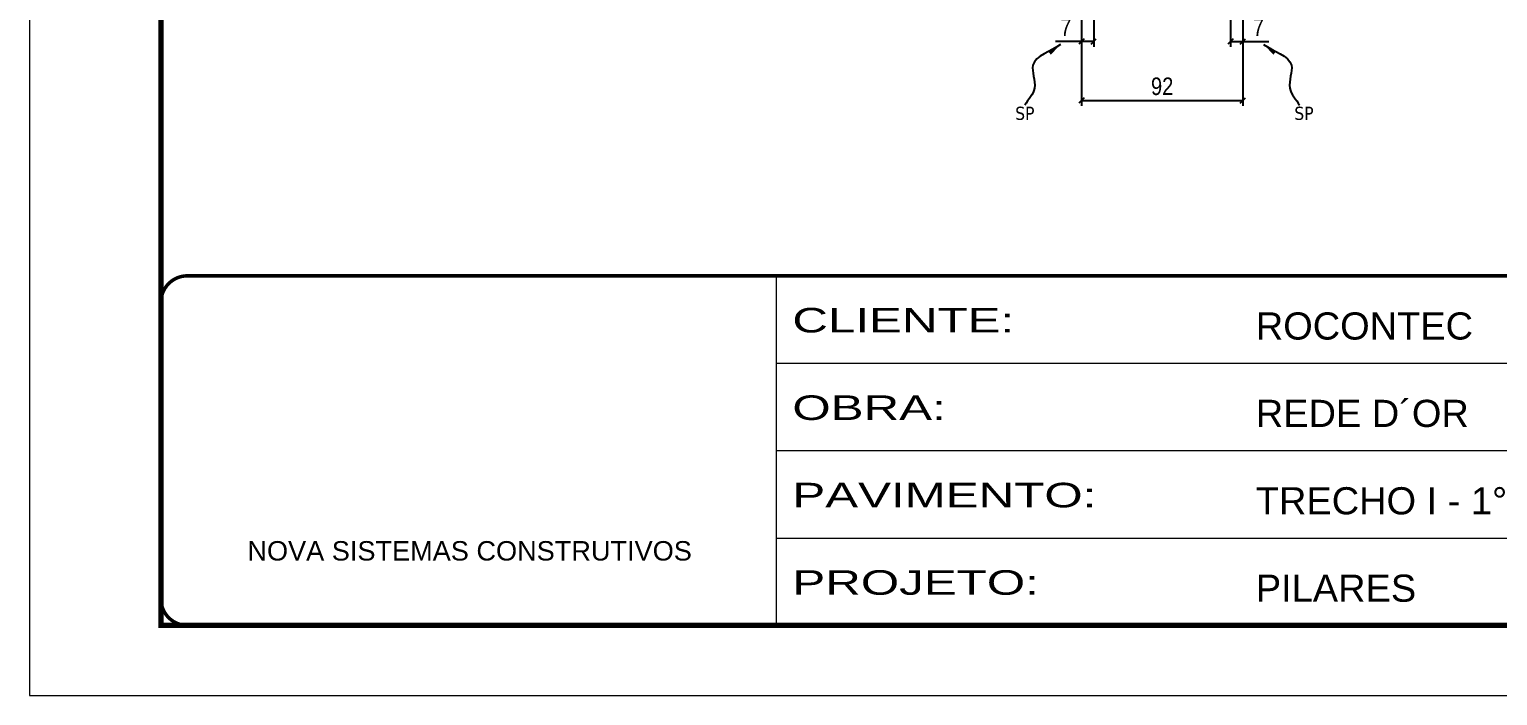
# Model space of a CAD drawing. Extents: x 2949 to 9230, y 1140 to 12527.
# Drawn here: x 2949 to 3786, y 8031 to 8411 of the extents above; entities that cross this region are included whole.
import ezdxf

# ---------------------------------------------------------------- set-up
doc = ezdxf.new("R2010")
doc.units = 0
doc.linetypes.add('CONTINUO', pattern=[0])
doc.linetypes.add('DASHED', pattern=[0.75, 0.5, -0.25])
doc.layers.add('COTA', color=241, linetype='Continuous')
doc.layers.add('texto', color=7, linetype='Continuous')
doc.layers.add('Folhas', color=255, linetype='Continuous', lineweight=9)
doc.layers.add('SARRAFO DE PRESSAO', color=251, linetype='DASHED', lineweight=9)
doc.styles.add('ARIAL', font='arial.ttf')
doc.styles.add('COTA TECNICA', font='techl___.ttf', dxfattribs={"height": 10})
doc.styles.add('COTA TECNICA-50', font='techl___.ttf', dxfattribs={"height": 10})
doc.styles.get("Standard").update_dxf_attribs({"font": 'arial.ttf'})
doc.styles.add('Tecnologia', font='')
doc.styles.get('Tecnologia').set_extended_font_data('Forgotten Futurist')
doc.dimstyles.new('COTA PAINEL-50', dxfattribs={"dimtxt": 10, "dimasz": 3, "dimexe": 3, "dimexo": 3, "dimgap": 3, "dimtad": 1, "dimdec": 1, "dimzin": 12, "dimdsep": 46, "dimtxsty": 'COTA TECNICA-50', "dimblk1": 'OBLIQUE', "dimblk2": 'OBLIQUE', "dimsah": 1, "dimcen": 0.9, "dimclrd": 4, "dimclre": 4, "dimclrt": 240, "dimadec": 1, "dimazin": 3, "dimtfac": 1, "dimtdec": 1, "dimtmove": 0, "dimatfit": 3, "dimfxl": 1, "dimtolj": 1, "dimtzin": 12, "dimarcsym": 0})
doc.dimstyles.new('PAINEL', dxfattribs={"dimtxt": 10, "dimasz": 3, "dimexe": 3, "dimexo": 3, "dimgap": 3, "dimtad": 1, "dimdec": 1, "dimzin": 12, "dimdsep": 46, "dimtxsty": 'COTA TECNICA', "dimblk1": 'OBLIQUE', "dimblk2": 'OBLIQUE', "dimsah": 1, "dimcen": 0.9, "dimclrd": 4, "dimclre": 4, "dimclrt": 240, "dimadec": 1, "dimazin": 3, "dimtfac": 1, "dimtdec": 1, "dimtmove": 0, "dimatfit": 3, "dimfxl": 1, "dimtolj": 1, "dimtzin": 12, "dimarcsym": 0})
doc.dimstyles.get("Standard").update_dxf_attribs({"dimtxt": 0.18, "dimasz": 0.18, "dimexe": 0.18, "dimexo": 0.0625, "dimgap": 0.09, "dimtad": 0, "dimtih": 1, "dimtoh": 1, "dimdec": 4, "dimzin": 0, "dimdsep": 46, "dimtxsty": 'Standard', "dimcen": 0.09, "dimadec": 0, "dimazin": 0, "dimtfac": 1, "dimtdec": 4, "dimtofl": 0, "dimtmove": 0, "dimatfit": 3, "dimfxl": 1, "dimtolj": 1, "dimtzin": 0, "dimarcsym": 0})

# ---------------------------------------------------------------- blocks, each defined once
blk = doc.blocks.new('9999999999')
at = {"color": 30, "linetype": 'CONTINUO'}
for p, q in [((98564.56, 34230.21), (98564.56, 34429.45)), ((98564.56, 34379.64), (99583.98, 34379.64)), ((98564.56, 34329.83), (99487.98, 34329.83)), ((98564.56, 34280.02), (99487.98, 34280.02))]:
    blk.add_line(p, q, dxfattribs=at)
at = {"color": 30, "linetype": 'CONTINUO', "const_width": 2}
blk.add_lwpolyline([(99583.98, 34230.21), (99583.98, 34414.45, 0.414214), (99568.98, 34429.45), (98228.98, 34429.45, 0.414214), (98213.98, 34414.45), (98213.98, 34245.21, 0.414214), (98228.98, 34230.21), (99583.98, 34230.21)], format="xyb", dxfattribs=at)
at = {"layer": 'Folhas'}
blk.add_lwpolyline([(98138.98, 34190.21), (99623.98, 34190.21), (99623.98, 35240.21), (98138.98, 35240.21)], close=True, dxfattribs=at)
at = {"layer": 'Folhas', "color": 30, "const_width": 3}
blk.add_lwpolyline([(98213.98, 34230.21), (99583.98, 34230.21), (99583.98, 35200.21), (98213.98, 35200.21)], close=True, dxfattribs=at)
at = {"color": 7, "linetype": 'Continuous', "ltscale": 5, "style": 'ARIAL'}
for s, height, p in [('ROCONTEC', 15.483, (98837.68, 34393.13)), ('REDE D´OR', 15.483, (98837.68, 34343.32)), ('TRECHO I - 1° SUBSOLO', 15.4829, (98837.68, 34293.51)), ('NOVA SISTEMAS CONSTRUTIVOS', 11.0592, (98263.19, 34267.21)), ('PILARES', 15.483, (98837.68, 34243.7))]:
    blk.add_text(s, height=height, dxfattribs=at).set_placement(p)
at = {"layer": 'Folhas', "color": 7, "style": 'Tecnologia', "width": 1.5}
for s, p in [('CLIENTE:', (98573.65, 34397.17)), ('OBRA:', (98573.65, 34347.31)), ('PAVIMENTO:', (98573.65, 34297.5)), ('PROJETO:', (98573.65, 34247.69))]:
    blk.add_text(s, height=14, dxfattribs=at).set_placement(p)
blk = doc.blocks.new('_Oblique')
at = {"color": 0, "linetype": 'ByBlock', "lineweight": -2}
blk.add_line((-0.5, -0.5), (0.5, 0.5), dxfattribs=at)
blk = doc.blocks.new('*D1867')
at = {"layer": 'COTA', "color": 4, "lineweight": -2, "transparency": 16777216}
for p, q in [((3548.39, 8421.29), (3548.39, 8367.12)), ((3640.39, 8421.29), (3640.39, 8367.12)), ((3548.39, 8370.12), (3640.39, 8370.12))]:
    blk.add_line(p, q, dxfattribs=at)
at = {"layer": 'Defpoints', "color": 0, "transparency": 16777216}
for p in [(3548.39, 8424.29), (3640.39, 8424.29), (3640.39, 8370.12)]:
    blk.add_point(p, dxfattribs=at)
at = {"layer": 'COTA', "color": 4, "lineweight": -2, "transparency": 16777216, "xscale": 3, "yscale": 3, "zscale": 3, "rotation": 180}
blk.add_blockref('_Oblique', (3548.39, 8370.12), dxfattribs=at)
at = {"layer": 'COTA', "color": 4, "lineweight": -2, "transparency": 16777216, "xscale": 3, "yscale": 3, "zscale": 3}
blk.add_blockref('_Oblique', (3640.39, 8370.12), dxfattribs=at)
at = {"layer": 'COTA', "color": 240, "transparency": 16777216, "insert": (3594.39, 8378.2), "char_height": 10, "attachment_point": 5, "style": 'COTA TECNICA'}
blk.add_mtext('\\A1;92', dxfattribs=at)
blk = doc.blocks.new('*D1871')
at = {"layer": 'COTA', "color": 4, "lineweight": -2, "transparency": 16777216}
for p, q in [((3548.39, 8419.29), (3548.39, 8400.78)), ((3555.39, 8421.29), (3555.39, 8400.78)), ((3548.39, 8403.78), (3533.66, 8403.78)), ((3555.39, 8403.78), (3548.39, 8403.78))]:
    blk.add_line(p, q, dxfattribs=at)
at = {"layer": 'Defpoints', "color": 0, "transparency": 16777216}
for p in [(3555.39, 8424.29), (3548.39, 8422.29), (3548.39, 8403.78)]:
    blk.add_point(p, dxfattribs=at)
at = {"layer": 'COTA', "color": 4, "lineweight": -2, "transparency": 16777216, "xscale": 3, "yscale": 3, "zscale": 3, "rotation": 180}
blk.add_blockref('_Oblique', (3548.39, 8403.78), dxfattribs=at)
at = {"layer": 'COTA', "color": 4, "lineweight": -2, "transparency": 16777216, "xscale": 3, "yscale": 3, "zscale": 3}
blk.add_blockref('_Oblique', (3555.39, 8403.78), dxfattribs=at)
at = {"layer": 'COTA', "color": 240, "transparency": 16777216, "insert": (3539.53, 8411.86), "char_height": 10, "attachment_point": 5, "style": 'COTA TECNICA-50'}
blk.add_mtext('\\A1;7', dxfattribs=at)
blk = doc.blocks.new('*D1872')
at = {"layer": 'COTA', "color": 4, "lineweight": -2, "transparency": 16777216}
for p, q in [((3633.39, 8421.29), (3633.39, 8400.78)), ((3640.39, 8419.29), (3640.39, 8400.78)), ((3633.39, 8403.78), (3640.39, 8403.78)), ((3640.39, 8403.78), (3655.12, 8403.78))]:
    blk.add_line(p, q, dxfattribs=at)
at = {"layer": 'Defpoints', "color": 0, "transparency": 16777216}
for p in [(3633.39, 8424.29), (3640.39, 8422.29), (3640.39, 8403.78)]:
    blk.add_point(p, dxfattribs=at)
at = {"layer": 'COTA', "color": 4, "lineweight": -2, "transparency": 16777216, "xscale": 3, "yscale": 3, "zscale": 3, "rotation": 180}
blk.add_blockref('_Oblique', (3633.39, 8403.78), dxfattribs=at)
at = {"layer": 'COTA', "color": 4, "lineweight": -2, "transparency": 16777216, "xscale": 3, "yscale": 3, "zscale": 3}
blk.add_blockref('_Oblique', (3640.39, 8403.78), dxfattribs=at)
at = {"layer": 'COTA', "color": 240, "transparency": 16777216, "insert": (3649.26, 8411.86), "char_height": 10, "attachment_point": 5, "style": 'COTA TECNICA-50'}
blk.add_mtext('\\A1;7', dxfattribs=at)

msp = doc.modelspace()

# ---------------------------------------------------------------- block references
at = {"layer": 'SARRAFO DE PRESSAO', "color": 6, "linetype": 'ByBlock'}
msp.add_blockref('9999999999', (-95189.94, -26159.2), dxfattribs=at)

# ---------------------------------------------------------------- texts
at = {"layer": 'texto', "color": 0, "char_height": 7.5, "attachment_point": 5}
for insert in [(3516.15, 8362.8), (3675.17, 8362.8)]:
    msp.add_mtext('{\\fTahoma|b0|i0|c0|p34;\\C4;SP}', dxfattribs=dict(at, insert=insert))

# ---------------------------------------------------------------- dimensions: what is measured, and where the dimension line sits
at = {"layer": 'COTA'}
dim = msp.add_linear_dim(base=(3548.39, 8403.78), p1=(3555.39, 8424.29), p2=(3548.39, 8422.29), angle=180, dimstyle='COTA PAINEL-50', dxfattribs=at)
dim.commit()
dim.dimension.update_dxf_attribs({"geometry": '*D1871', "text_midpoint": (3539.53, 8411.86)})
dim = msp.add_linear_dim(base=(3640.39, 8370.12), p1=(3548.39, 8424.29), p2=(3640.39, 8424.29), dimstyle='PAINEL', override={"dimarcsym": 2}, dxfattribs=at)
dim.commit()
dim.dimension.update_dxf_attribs({"geometry": '*D1867', "text_midpoint": (3594.39, 8378.2)})
dim = msp.add_linear_dim(base=(3640.39, 8403.78), p1=(3633.39, 8424.29), p2=(3640.39, 8422.29), dimstyle='COTA PAINEL-50', dxfattribs=at)
dim.commit()
dim.dimension.update_dxf_attribs({"geometry": '*D1872', "text_midpoint": (3649.26, 8411.86)})

# ---------------------------------------------------------------- leaders
at = {"layer": 'COTA', "path_type": 1}
for points in [[(3536.56, 8402.11), (3520.78, 8390.28), (3521.7, 8377.27), (3516.15, 8367.49)], [(3652.22, 8402.11), (3668.01, 8390.28), (3667.08, 8377.27), (3672.64, 8367.49)]]:
    msp.add_leader(points, dimstyle='Standard', override={"dimasz": 8}, dxfattribs=at)

doc.saveas('drawing.dxf')
